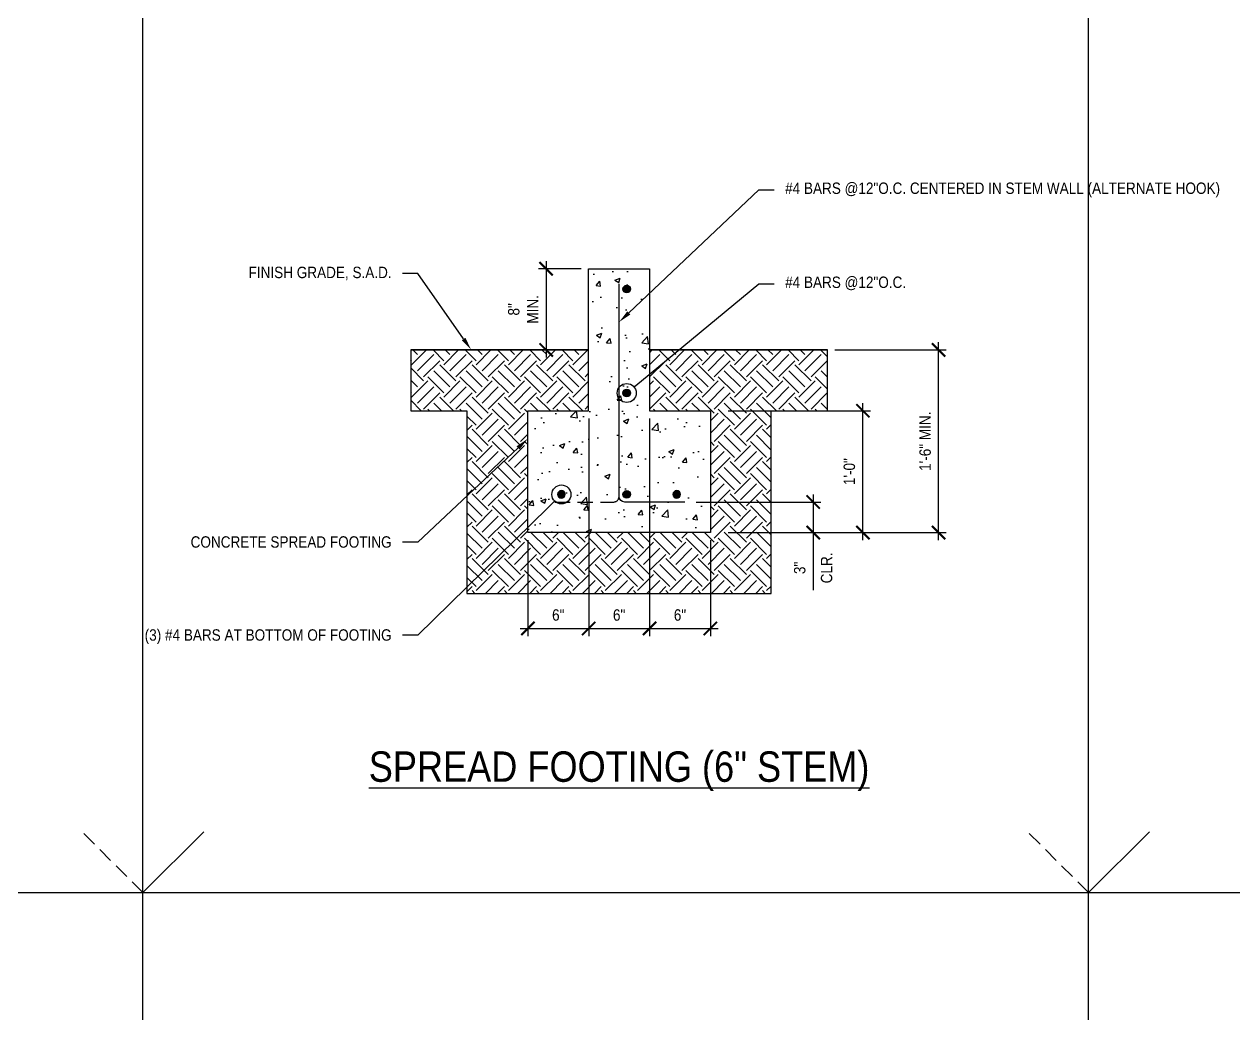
# Model space of a CAD drawing. Header units: inches. Extents: x -2661 to 42767, y -1222 to 9099.
# Drawn here: x -307.2 to -188, y 1939.6 to 2037.2 of the extents above; entities that cross this region are included whole.
import ezdxf
from ezdxf import colors
from ezdxf.entities.mleader import LeaderData, LeaderLine
from ezdxf.math import Vec2, Vec3

# ---------------------------------------------------------------- set-up
doc = ezdxf.new("R2010")
doc.units = ezdxf.units.IN
doc.header["$LTSCALE"] = 12
doc.header["$MEASUREMENT"] = 0
doc.header["$PDMODE"] = 3
doc.linetypes.add('HIDDEN2', pattern=[0.1875, 0.125, -0.0625])
doc.layers.get('0').update_dxf_attribs({"linetype": 'CONTINUOUS'})
doc.layers.get('DefPoints').update_dxf_attribs({"color": 251, "linetype": 'CONTINUOUS'})
doc.layers.add('DESIGNER COMMENTS', color=221, linetype='CONTINUOUS', plot=False)
doc.layers.add('S-ANNO-GRID-NONPLOT', color=251, linetype='CONTINUOUS', plot=False)
for name, color, linetype in [('S-ANNO-DIMS', 2, 'CONTINUOUS'), ('S-ANNO-NOTE', 4, 'CONTINUOUS'), ('S-CONC', 4, 'CONTINUOUS'), ('S-GRADE', 3, 'CONTINUOUS'), ('S-REBAR', 7, 'CONTINUOUS')]:
    doc.layers.add(name, color=color, linetype=linetype)
doc.layers.add('S-ANNO-NONPLOT', color=253, linetype='CONTINUOUS', plot=False, transparency=0.5)
doc.layers.add('S-HATCH-SOIL', color=7, linetype='CONTINUOUS', true_color=0x8f8f8f, transparency=0.8)
doc.layers.add('S-HATCH2', color=2, linetype='CONTINUOUS', transparency=0.5)
doc.styles.add('Arial', font='arial.ttf', dxfattribs={"width": 0.85})
doc.dimstyles.new('DIM-12_Se', dxfattribs={"dimscale": 12, "dimtxt": 0.09375, "dimasz": 0.109375, "dimexe": 0.0625, "dimexo": 0.0625, "dimgap": 0.0625, "dimtad": 1, "dimdec": 4, "dimzin": 11, "dimdsep": 46, "dimlunit": 4, "dimtxsty": 'Arial', "dimblk": 'ARCHTICK', "dimcen": 0.125, "dimdle": 0.0625, "dimclrd": 256, "dimclre": 256, "dimclrt": 4, "dimadec": 0, "dimazin": 0, "dimtfac": 0.75, "dimtdec": 4, "dimtmove": 0, "dimatfit": 3, "dimfxl": 1, "dimfrac": 1, "dimtolj": 1, "dimtzin": 0, "dimarcsym": 0})

# ---------------------------------------------------------------- blocks, each defined once
blk = doc.blocks.new('Se_24x36_STARTERS_GRID')
for p, q in [((-186.42, -92), (-186.42, 276)), ((-93.21, -92), (-93.21, 276)), ((-186.42, 0), (-180.42, 6)), ((-93.21, 0), (-87.21, 6)), ((-279.63, 0), (-186.42, 0)), ((-186.42, 0), (-93.21, 0)), ((-93.21, 0), (0, 0))]:
    blk.add_line(p, q)
at = {"linetype": 'HIDDEN2'}
for p, q in [((-186.42, 0), (-192.42, 6)), ((-93.21, 0), (-99.21, 6))]:
    blk.add_line(p, q, dxfattribs=at)
blk = doc.blocks.new('*U521')
h = blk.add_hatch(color=256)
h.dxf.hatch_style = 1
h.paths.add_polyline_path([(0.375, 0, 1), (-0.375, 0, 1)])
at = {"color": 0}
blk.add_circle((0, 0), 0.375, dxfattribs=at)
blk = doc.blocks.new('_ARCHTICK')
at = {"color": 0, "linetype": 'ByBlock', "const_width": 0.15}
blk.add_lwpolyline([(-0.5, -0.5), (0.5, 0.5)], dxfattribs=at)
blk = doc.blocks.new('*D1948')
at = {"layer": 'DefPoints', "color": 0, "transparency": 16777216}
for p in [(-251.58, 1999.05), (-257.58, 1987.05), (-251.58, 1977.59)]:
    blk.add_point(p, dxfattribs=at)
at = {"layer": 'S-ANNO-DIMS', "lineweight": -2, "transparency": 16777216}
for p, q in [((-251.58, 1998.3), (-251.58, 1976.84)), ((-257.58, 1986.3), (-257.58, 1976.84)), ((-258.33, 1977.59), (-250.83, 1977.59))]:
    blk.add_line(p, q, dxfattribs=at)
at = {"layer": 'S-ANNO-DIMS', "lineweight": -2, "transparency": 16777216, "xscale": 1.3125, "yscale": 1.3125, "zscale": 1.3125, "rotation": 180}
blk.add_blockref('_ARCHTICK', (-257.58, 1977.59), dxfattribs=at)
at = {"layer": 'S-ANNO-DIMS', "lineweight": -2, "transparency": 16777216, "xscale": 1.3125, "yscale": 1.3125, "zscale": 1.3125}
blk.add_blockref('_ARCHTICK', (-251.58, 1977.59), dxfattribs=at)
at = {"layer": 'S-ANNO-DIMS', "color": 4, "transparency": 16777216, "insert": (-254.58, 1978.91), "char_height": 1.125, "attachment_point": 5, "style": 'Arial'}
blk.add_mtext('\\A1;6"', dxfattribs=at)
blk = doc.blocks.new('*D1949')
at = {"layer": 'DefPoints', "color": 0, "transparency": 16777216}
for p in [(-251.58, 1999.05), (-245.58, 1999.05), (-245.58, 1977.59)]:
    blk.add_point(p, dxfattribs=at)
at = {"layer": 'S-ANNO-DIMS', "lineweight": -2, "transparency": 16777216}
for p, q in [((-251.58, 1998.3), (-251.58, 1976.84)), ((-245.58, 1998.3), (-245.58, 1976.84)), ((-252.33, 1977.59), (-244.83, 1977.59))]:
    blk.add_line(p, q, dxfattribs=at)
at = {"layer": 'S-ANNO-DIMS', "lineweight": -2, "transparency": 16777216, "xscale": 1.3125, "yscale": 1.3125, "zscale": 1.3125, "rotation": 180}
blk.add_blockref('_ARCHTICK', (-251.58, 1977.59), dxfattribs=at)
at = {"layer": 'S-ANNO-DIMS', "lineweight": -2, "transparency": 16777216, "xscale": 1.3125, "yscale": 1.3125, "zscale": 1.3125}
blk.add_blockref('_ARCHTICK', (-245.58, 1977.59), dxfattribs=at)
at = {"layer": 'S-ANNO-DIMS', "color": 4, "transparency": 16777216, "insert": (-248.58, 1978.91), "char_height": 1.125, "attachment_point": 5, "style": 'Arial'}
blk.add_mtext('\\A1;6"', dxfattribs=at)
blk = doc.blocks.new('*D1950')
at = {"layer": 'DefPoints', "color": 0, "transparency": 16777216}
for p in [(-245.58, 1999.05), (-239.58, 1987.05), (-239.58, 1977.59)]:
    blk.add_point(p, dxfattribs=at)
at = {"layer": 'S-ANNO-DIMS', "lineweight": -2, "transparency": 16777216}
for p, q in [((-245.58, 1998.3), (-245.58, 1976.84)), ((-239.58, 1986.3), (-239.58, 1976.84)), ((-246.33, 1977.59), (-238.83, 1977.59))]:
    blk.add_line(p, q, dxfattribs=at)
at = {"layer": 'S-ANNO-DIMS', "lineweight": -2, "transparency": 16777216, "xscale": 1.3125, "yscale": 1.3125, "zscale": 1.3125, "rotation": 180}
blk.add_blockref('_ARCHTICK', (-245.58, 1977.59), dxfattribs=at)
at = {"layer": 'S-ANNO-DIMS', "lineweight": -2, "transparency": 16777216, "xscale": 1.3125, "yscale": 1.3125, "zscale": 1.3125}
blk.add_blockref('_ARCHTICK', (-239.58, 1977.59), dxfattribs=at)
at = {"layer": 'S-ANNO-DIMS', "color": 4, "transparency": 16777216, "insert": (-242.58, 1978.91), "char_height": 1.125, "attachment_point": 5, "style": 'Arial'}
blk.add_mtext('\\A1;6"', dxfattribs=at)
blk = doc.blocks.new('_DotBlank')
at = {"color": 0, "lineweight": -2}
blk.add_line((-0.5, 0), (-1, 0), dxfattribs=at)
blk.add_circle((0, 0), 0.5, dxfattribs=at)
blk = doc.blocks.new('*D1938')
at = {"layer": 'DefPoints', "color": 0, "transparency": 16777216}
for p in [(-251.58, 2013.05), (-255.77, 2005.05), (-251.58, 2005.05)]:
    blk.add_point(p, dxfattribs=at)
at = {"layer": 'S-ANNO-DIMS', "lineweight": -2, "transparency": 16777216}
for p, q in [((-252.33, 2013.05), (-256.52, 2013.05)), ((-255.77, 2013.8), (-255.77, 2004.3)), ((-252.33, 2005.05), (-256.52, 2005.05))]:
    blk.add_line(p, q, dxfattribs=at)
at = {"layer": 'S-ANNO-DIMS', "lineweight": -2, "transparency": 16777216, "xscale": 1.3125, "yscale": 1.3125, "zscale": 1.3125}
for p, rotation in [((-255.77, 2013.05), 90), ((-255.77, 2005.05), 270)]:
    blk.add_blockref('_ARCHTICK', p, dxfattribs=dict(at, rotation=rotation))
at = {"layer": 'S-ANNO-DIMS', "color": 4, "transparency": 16777216, "insert": (-258.03, 2009.05), "char_height": 1.125, "attachment_point": 5, "rotation": 90, "style": 'Arial'}
blk.add_mtext('\\A1;8" \\PMIN.', dxfattribs=at)
blk = doc.blocks.new('*D1940')
at = {"layer": 'DefPoints', "color": 0, "transparency": 16777216}
for p in [(-241.58, 1990.05), (-238.58, 1987.05), (-229.45, 1987.05)]:
    blk.add_point(p, dxfattribs=at)
at = {"layer": 'S-ANNO-DIMS', "lineweight": -2, "transparency": 16777216}
for p, q in [((-229.45, 1990.8), (-229.45, 1987.05)), ((-240.83, 1990.05), (-228.7, 1990.05)), ((-237.83, 1987.05), (-228.7, 1987.05)), ((-229.45, 1987.05), (-229.45, 1981.38))]:
    blk.add_line(p, q, dxfattribs=at)
at = {"layer": 'S-ANNO-DIMS', "lineweight": -2, "transparency": 16777216, "xscale": 1.3125, "yscale": 1.3125, "zscale": 1.3125}
for p, rotation in [((-229.45, 1990.05), 90), ((-229.45, 1987.05), 270)]:
    blk.add_blockref('_ARCHTICK', p, dxfattribs=dict(at, rotation=rotation))
at = {"layer": 'S-ANNO-DIMS', "color": 4, "transparency": 16777216, "char_height": 1.125, "attachment_point": 5, "rotation": 90, "style": 'Arial'}
for s, insert in [('\\A1;CLR.', (-228.12, 1983.56)), ('\\A1;3"', (-230.77, 1983.56))]:
    blk.add_mtext(s, dxfattribs=dict(at, insert=insert))
blk = doc.blocks.new('*D1941')
at = {"layer": 'DefPoints', "color": 0, "transparency": 16777216}
for p in [(-238.58, 1999.05), (-224.55, 1999.05), (-238.58, 1987.05)]:
    blk.add_point(p, dxfattribs=at)
at = {"layer": 'S-ANNO-DIMS', "lineweight": -2, "transparency": 16777216}
for p, q in [((-224.55, 1986.3), (-224.55, 1999.8)), ((-237.83, 1999.05), (-223.8, 1999.05)), ((-237.83, 1987.05), (-223.8, 1987.05))]:
    blk.add_line(p, q, dxfattribs=at)
at = {"layer": 'S-ANNO-DIMS', "lineweight": -2, "transparency": 16777216, "xscale": 1.3125, "yscale": 1.3125, "zscale": 1.3125}
for p, rotation in [((-224.55, 1999.05), 90), ((-224.55, 1987.05), 270)]:
    blk.add_blockref('_ARCHTICK', p, dxfattribs=dict(at, rotation=rotation))
at = {"layer": 'S-ANNO-DIMS', "color": 4, "transparency": 16777216, "insert": (-225.88, 1993.05), "char_height": 1.125, "attachment_point": 5, "rotation": 90, "style": 'Arial'}
blk.add_mtext('\\A1;1\'-0"', dxfattribs=at)
blk = doc.blocks.new('*D1942')
at = {"layer": 'DefPoints', "color": 0, "transparency": 16777216}
for p in [(-228.05, 2005.05), (-217.09, 2005.05), (-233.52, 1987.05)]:
    blk.add_point(p, dxfattribs=at)
at = {"layer": 'S-ANNO-DIMS', "lineweight": -2, "transparency": 16777216}
for p, q in [((-217.09, 1986.3), (-217.09, 2005.8)), ((-227.3, 2005.05), (-216.34, 2005.05)), ((-232.77, 1987.05), (-216.34, 1987.05))]:
    blk.add_line(p, q, dxfattribs=at)
at = {"layer": 'S-ANNO-DIMS', "lineweight": -2, "transparency": 16777216, "xscale": 1.3125, "yscale": 1.3125, "zscale": 1.3125}
for p, rotation in [((-217.09, 2005.05), 90), ((-217.09, 1987.05), 270)]:
    blk.add_blockref('_ARCHTICK', p, dxfattribs=dict(at, rotation=rotation))
at = {"layer": 'S-ANNO-DIMS', "color": 4, "transparency": 16777216, "insert": (-218.41, 1996.05), "char_height": 1.125, "attachment_point": 5, "rotation": 90, "style": 'Arial'}
blk.add_mtext('\\A1;1\'-6" MIN.', dxfattribs=at)

msp = doc.modelspace()

# ---------------------------------------------------------------- hatches: boundary and pattern name
at = {"layer": 'S-HATCH-SOIL'}
h = msp.add_hatch(dxfattribs=at)
h.set_pattern_fill('EARTH', color=256, scale=9, angle=45, style=0)
h.set_pattern_definition([(45, (-2339.32, 64.5696), (2e-16, 3.1819805), [2.25, -2.25]), (45, (-2339.9167, 65.1662), (2e-16, 3.1819805), [2.25, -2.25]), (45, (-2340.5133, 65.7628), (2e-16, 3.1819805), [2.25, -2.25]), (135, (-2340.5133, 66.1605), (-3.1819805, 7e-16), [2.25, -2.25]), (135, (-2339.9167, 66.7572), (-3.1819805, 7e-16), [2.25, -2.25]), (135, (-2339.32, 67.3538), (-3.1819805, 7e-16), [2.25, -2.25])])
h.paths.add_polyline_path([(-228.04536, 2005.05218), (-245.58274, 2005.05218), (-245.58274, 1999.05218), (-239.58274, 1999.05218), (-239.58274, 1987.05218), (-257.58274, 1987.05218), (-257.58274, 1999.05218), (-251.58274, 1999.05218), (-251.58274, 2005.05218), (-269.12011, 2005.05218), (-269.12011, 1999.05218), (-263.58274, 1999.05218), (-263.58274, 1981.05218), (-233.58274, 1981.05218), (-233.58274, 1999.05218), (-228.04536, 1999.05218)])
at = {"layer": 'S-HATCH2'}
h = msp.add_hatch(dxfattribs=at)
h.set_pattern_fill('AR-CONC', color=256, scale=0.75, style=0)
h.set_pattern_definition([(50, (-1432.882, 988.069), (5.379451, -0.470641), [0.5625, -6.1875]), (355, (-1432.882, 988.069), (-1.040635, 5.641441), [0.45, -4.95]), (100.45144, (-1432.4336, 988.03), (4.338816, 5.1708), [0.478051, -5.258566]), (46.1842, (-1432.882, 989.569), (8.00431, -1.241395), [0.84375, -9.28125]), (96.63564, (-1432.215, 989.466), (7.009965, 7.30589), [0.717078, -7.887853]), (351.18416, (-1432.882, 989.569), (7.009965, 7.30589), [0.675, -7.425]), (21, (-1432.132, 989.194), (4.476803, -3.019642), [0.5625, -6.1875]), (326, (-1432.132, 989.194), (1.824865, 5.438625), [0.45, -4.95]), (71.45144, (-1431.759, 988.9425), (6.301668, 2.418984), [0.478051, -5.258566]), (37.5, (-1432.8819, 988.0692), (0.091199, 2.496704), [0, -4.89, 0, -5.025, 0, -4.96875]), (7.5, (-1432.882, 988.0692), (1.9730215, 2.958088), [0, -2.865, 0, -4.7775, 0, -1.89375]), (327.5, (-1434.5544, 988.0692), (4.0036683, -0.1691615), [0, -1.875, 0, -5.85, 0, -7.7625]), (317.5, (-1435.3044, 988.069), (4.373896, 0.750787), [0, -2.4375, 0, -3.885, 0, -5.5125])])
h.paths.add_polyline_path([(-239.58274, 1987.05218), (-257.58274, 1987.05218), (-257.58274, 1999.05218), (-251.58274, 1999.05218), (-251.58274, 2013.05218), (-245.58274, 2013.05218), (-245.58274, 1999.05218), (-239.58274, 1999.05218)])

# ---------------------------------------------------------------- linework, layer by layer
at = {"layer": 'S-ANNO-NONPLOT'}
msp.add_lwpolyline([(-228.04536, 2005.05218), (-245.58274, 2005.05218), (-245.58274, 1999.05218), (-239.58274, 1999.05218), (-239.58274, 1987.05218), (-257.58274, 1987.05218), (-257.58274, 1999.05218), (-251.58274, 1999.05218), (-251.58274, 2005.05218), (-269.12011, 2005.05218), (-269.12011, 1999.05218), (-263.58274, 1999.05218), (-263.58274, 1981.05218), (-233.58274, 1981.05218), (-233.58274, 1999.05218), (-228.04536, 1999.05218)], close=True, dxfattribs=at)
at = {"layer": 'S-CONC'}
msp.add_lwpolyline([(-239.58274, 1987.05218), (-257.58274, 1987.05218), (-257.58274, 1999.05218), (-251.58274, 1999.05218), (-251.58274, 2013.05218), (-245.58274, 2013.05218), (-245.58274, 1999.05218), (-239.58274, 1999.05218)], close=True, dxfattribs=at)
at = {"layer": 'S-GRADE'}
for p, q in [((-269.12011, 2005.05218), (-251.58274, 2005.05218)), ((-245.58274, 2005.05218), (-228.04536, 2005.05218))]:
    msp.add_line(p, q, dxfattribs=at)
at = {"layer": 'S-REBAR'}
msp.add_lwpolyline([(-242.11838, 1990.05218), (-248.02219, 1990.05218, -0.414213562), (-248.58274, 1990.61273), (-248.58274, 2011.55218)], format="xyb", dxfattribs=at)
at = {"layer": 'S-REBAR', "linetype": 'HIDDEN2'}
msp.add_lwpolyline([(-254.9182, 1990.05218), (-249.14328, 1990.05218, 0.414213562), (-248.58274, 1990.61273)], format="xyb", dxfattribs=at)

# ---------------------------------------------------------------- block references
at = {"layer": 'S-ANNO-GRID-NONPLOT'}
msp.add_blockref('Se_24x36_STARTERS_GRID', (-109.09998, 1951.54657), dxfattribs=at)
at = {"layer": 'S-REBAR', "linetype": 'ByBlock'}
for p in [(-247.83274, 2011.05218), (-247.83274, 2000.80218), (-247.83274, 1990.80218)]:
    msp.add_blockref('*U521', p, dxfattribs=at)
at = {"layer": 'S-REBAR', "linetype": 'ByBlock', "xscale": -1}
for p in [(-254.27024, 1990.80218), (-242.89524, 1990.80218)]:
    msp.add_blockref('*U521', p, dxfattribs=at)

# ---------------------------------------------------------------- texts
at = {"layer": 'S-ANNO-NOTE', "color": 191, "insert": (-248.58274, 1963.51896), "char_height": 3, "width": 80.1960743, "attachment_point": 5, "style": 'Arial'}
msp.add_mtext('{\\LSPREAD FOOTING (6" STEM)}', dxfattribs=at)

# ---------------------------------------------------------------- dimensions: what is measured, and where the dimension line sits
at = {"layer": 'S-ANNO-DIMS'}
for base, p1, p2, text, picture, middle in [((-255.77276, 2005.05218), (-251.58274, 2013.05218), (-251.58274, 2005.05218), '<> \\PMIN.', '*D1938', (-258.02506, 2009.05218)), ((-217.08738, 2005.05218), (-233.51968, 1987.05218), (-228.04536, 2005.05218), '<> MIN.', '*D1942', (-218.41177, 1996.05218)), ((-229.44761, 1987.05218), (-241.58274, 1990.05218), (-238.58274, 1987.05218), '<>\\XCLR.', '*D1940', (-229.44761, 1983.55922))]:
    dim = msp.add_linear_dim(base=base, p1=p1, p2=p2, angle=90, text=text, dimstyle='DIM-12_Se', dxfattribs=at)
    dim.commit()
    dim.dimension.update_dxf_attribs({"geometry": picture, "text_midpoint": middle})
for base, p1, p2, angle, picture, middle in [((-224.55353, 1999.05218), (-238.58274, 1987.05218), (-238.58274, 1999.05218), 90, '*D1941', (-225.87792, 1993.05218)), ((-251.58274, 1977.58932), (-257.58274, 1987.05218), (-251.58274, 1999.05218), 180, '*D1948', (-254.58274, 1978.91371)), ((-245.58274, 1977.58932), (-251.58274, 1999.05218), (-245.58274, 1999.05218), 180, '*D1949', (-248.58274, 1978.91371)), ((-239.58274, 1977.58932), (-245.58274, 1999.05218), (-239.58274, 1987.05218), 180, '*D1950', (-242.58274, 1978.91371))]:
    dim = msp.add_linear_dim(base=base, p1=p1, p2=p2, angle=angle, dimstyle='DIM-12_Se', dxfattribs=at)
    dim.commit()
    dim.dimension.update_dxf_attribs({"geometry": picture, "text_midpoint": middle})

# ---------------------------------------------------------------- leaders
at = {"layer": 'DESIGNER COMMENTS'}
ml = msp.add_multileader_mtext('Standard', dxfattribs=at)
ml.set_content('\\A1;{\\C221;**OR REMOVE BLOCKING  AND CHECK STEEL BEAM FOR COMPRESSION/FULLY UNBRACED**}', color=4, style='Arial')
ml.set_leader_properties(color=2)
ml.build(insert=Vec2(0, 0))
ml.multileader.update_dxf_attribs({"dogleg_length": 0.36, "arrow_head_size": 1.3125, "scale": 12})
ctx = ml.context
ctx.base_point, ctx.scale, ctx.char_height, ctx.arrow_head_size, ctx.landing_gap_size, ctx.plane_origin = Vec3(-821.89359, 2812.87241), 12, 1.125, 1.3125, 1.08, Vec3(-798.84089, 3112.57783)
ctx.text_align_type = 2
notes = []
notes.append((ctx, [(0, (0, 0, 0), (0, 0), (1, 0), 1, [])]))
ctx.mtext.insert, ctx.mtext.width, ctx.mtext.alignment, ctx.mtext.flow_direction = Vec3(-803.19341, 2813.4445), 18.6130968, 3, 5
ml = msp.add_multileader_mtext('Standard', dxfattribs=at)
ml.set_content('\\A1;{\\C221;**OR REMOVE BLOCKING  AND CHECK STEEL BEAM FOR COMPRESSION/FULLY UNBRACED**}', color=4, style='Arial')
ml.set_leader_properties(color=2)
ml.build(insert=Vec2(0, 0))
ml.multileader.update_dxf_attribs({"dogleg_length": 0.36, "arrow_head_size": 1.3125, "scale": 12})
ctx = ml.context
ctx.base_point, ctx.scale, ctx.char_height, ctx.arrow_head_size, ctx.landing_gap_size, ctx.plane_origin = Vec3(-919.29777, 2809.54938), 12, 1.125, 1.3125, 1.08, Vec3(-896.24507, 3109.25481)
ctx.text_align_type = 2
notes.append((ctx, [(0, (0, 0, 0), (0, 0), (1, 0), 1, [])]))
ctx.mtext.insert, ctx.mtext.width, ctx.mtext.alignment, ctx.mtext.flow_direction = Vec3(-900.59759, 2810.12148), 18.6130968, 3, 5
ml = msp.add_multileader_mtext('Standard', dxfattribs=at)
ml.set_content('\\A1;{\\C221;**OR REMOVE BLOCKING  AND CHECK STEEL BEAM FOR COMPRESSION/FULLY UNBRACED**}', color=4, style='Arial')
ml.set_leader_properties(color=2)
ml.build(insert=Vec2(0, 0))
ml.multileader.update_dxf_attribs({"dogleg_length": 0.36, "arrow_head_size": 1.3125, "scale": 12})
ctx = ml.context
ctx.base_point, ctx.scale, ctx.char_height, ctx.arrow_head_size, ctx.landing_gap_size, ctx.plane_origin = Vec3(-801.79391, 2704.25533), 12, 1.125, 1.3125, 1.08, Vec3(-778.74122, 3003.96076)
ctx.text_align_type = 2
notes.append((ctx, [(0, (0, 0, 0), (0, 0), (1, 0), 1, [])]))
ctx.mtext.insert, ctx.mtext.width, ctx.mtext.alignment, ctx.mtext.flow_direction = Vec3(-783.09374, 2704.82743), 18.6130968, 3, 5
ml = msp.add_multileader_mtext('Standard', dxfattribs=at)
ml.set_content('\\A1;{\\C221;**OR REMOVE BLOCKING  AND CHECK STEEL BEAM FOR COMPRESSION/FULLY UNBRACED**}', color=4, style='Arial')
ml.set_leader_properties(color=2)
ml.build(insert=Vec2(0, 0))
ml.multileader.update_dxf_attribs({"dogleg_length": 0.36, "arrow_head_size": 1.3125, "scale": 12})
ctx = ml.context
ctx.base_point, ctx.scale, ctx.char_height, ctx.arrow_head_size, ctx.landing_gap_size, ctx.plane_origin = Vec3(-899.76304, 2702.80006), 12, 1.125, 1.3125, 1.08, Vec3(-876.71034, 3002.50548)
ctx.text_align_type = 2
notes.append((ctx, [(0, (0, 0, 0), (0, 0), (1, 0), 1, [])]))
ctx.mtext.insert, ctx.mtext.width, ctx.mtext.alignment, ctx.mtext.flow_direction = Vec3(-881.06286, 2703.37215), 18.6130968, 3, 5
ml = msp.add_multileader_mtext('Standard', dxfattribs=at)
ml.set_content('\\A1;{\\C221;**OR REMOVE BLOCKING  AND CHECK STEEL BEAM FOR COMPRESSION/FULLY UNBRACED**}', color=4, style='Arial')
ml.set_leader_properties(color=2)
ml.build(insert=Vec2(0, 0))
ml.multileader.update_dxf_attribs({"dogleg_length": 0.36, "arrow_head_size": 1.3125, "scale": 12})
ctx = ml.context
ctx.base_point, ctx.scale, ctx.char_height, ctx.arrow_head_size, ctx.landing_gap_size, ctx.plane_origin = Vec3(-912.68205, 2632.22233), 12, 1.125, 1.3125, 1.08, Vec3(-889.62935, 2924.45911)
ctx.text_align_type = 2
notes.append((ctx, [(0, (0, 0, 0), (0, 0), (1, 0), 1, [])]))
ctx.mtext.insert, ctx.mtext.width, ctx.mtext.alignment, ctx.mtext.flow_direction = Vec3(-893.98187, 2632.79442), 18.6130968, 3, 5
at = {"layer": 'S-ANNO-NOTE'}
ml = msp.add_multileader_mtext('Standard', dxfattribs=at)
ml.set_content('{\\C4;CONCRETE SLAB PER PLAN}', color=4, style='Arial')
ml.set_leader_properties(color=2)
ml.build(insert=Vec2(0, 0))
ml.multileader.update_dxf_attribs({"dogleg_length": 0.36, "arrow_head_size": 1.3125, "scale": 12})
ctx = ml.context
ctx.base_point, ctx.scale, ctx.char_height, ctx.arrow_head_size, ctx.landing_gap_size, ctx.plane_origin = Vec3(-172.81759, 2032.60583), 12, 1.125, 1.3125, 1.08, Vec3(-105.92209, 2319.2704)
ctx.text_align_type = 2
notes.append((ctx, [(0, (1, 1, 0), (-154.83993, 2032.60583), (-1, 0), 1.5, [(0, [(-149.29197, 2022.96221)], 0, [])])]))
ctx.mtext.insert, ctx.mtext.width, ctx.mtext.alignment, ctx.mtext.flow_direction = Vec3(-157.41993, 2033.16833), 16.6018991, 3, 5
ml = msp.add_multileader_mtext('Standard', dxfattribs=at)
ml.set_content('\\A1;#4 DOWELS (16"x16" LEG) @12"O.C.', color=4, style='Arial')
ml.set_leader_properties(color=2)
ml.build(insert=Vec2(0, 0))
ml.multileader.update_dxf_attribs({"dogleg_length": 0.36, "arrow_head_size": 1.3125, "scale": 12})
ctx = ml.context
ctx.base_point, ctx.scale, ctx.char_height, ctx.arrow_head_size, ctx.landing_gap_size, ctx.plane_origin = Vec3(-174.97795, 2027.57697), 12, 1.125, 1.3125, 1.08, Vec3(-105.92209, 2292.50922)
ctx.text_align_type = 2
notes.append((ctx, [(0, (1, 1, 0), (-154.83993, 2027.57697), (-1, 0), 1.5, [(0, [(-151.43516, 2021.33654)], 0, [])])]))
ctx.mtext.insert, ctx.mtext.width, ctx.mtext.alignment, ctx.mtext.flow_direction = Vec3(-157.41993, 2028.30484), 17.4690732, 3, 5
ml = msp.add_multileader_mtext('Standard', dxfattribs=at)
ml.set_content('#4 BARS @12"O.C. CENTERED IN STEM WALL (ALTERNATE HOOK)', color=4, style='Arial')
ml.set_leader_properties(color=2)
ml.build(insert=Vec2(0, 0))
ml.multileader.update_dxf_attribs({"dogleg_length": 0.36, "arrow_head_size": 1.3125, "scale": 12})
ctx = ml.context
ctx.base_point, ctx.scale, ctx.char_height, ctx.arrow_head_size, ctx.landing_gap_size, ctx.plane_origin = Vec3(-233.29581, 2020.82676), 12, 1.125, 1.3125, 1.08, Vec3(-217.52437, 2319.16158)
notes.append((ctx, [(1, (1, 1, 0), (-234.79581, 2020.82676), (1, 0), 1.5, [(0, [(-248.58274, 2007.79422)], 0, [])])]))
ctx.mtext.insert, ctx.mtext.width, ctx.mtext.flow_direction = Vec3(-232.21581, 2021.55463), 18.4693819, 5
ml = msp.add_multileader_mtext('Standard', dxfattribs=at)
ml.set_content('\\A1;{\\C4;FINISH GRADE, S.A.D.}', color=4, style='Arial')
ml.set_leader_properties(color=2)
ml.build(insert=Vec2(0, 0))
ml.multileader.update_dxf_attribs({"dogleg_length": 0.36, "arrow_head_size": 1.3125, "scale": 12})
ctx = ml.context
ctx.base_point, ctx.scale, ctx.char_height, ctx.arrow_head_size, ctx.landing_gap_size, ctx.plane_origin = Vec3(-285.96325, 2012.57925), 12, 1.125, 1.3125, 1.08, Vec3(-217.52437, 2306.60325)
ctx.text_align_type = 2
notes.append((ctx, [(0, (1, 1, 0), (-268.42588, 2012.57925), (-1, 0), 1.5, [(0, [(-263.15861, 2005.05218)], 0, [])])]))
ctx.mtext.insert, ctx.mtext.width, ctx.mtext.alignment, ctx.mtext.flow_direction = Vec3(-271.00588, 2013.25302), 19.5918972, 3, 5
ml = msp.add_multileader_mtext('Standard', dxfattribs=at)
ml.set_content('#4 BARS @12"O.C.', color=4, style='Arial')
ml.set_leader_properties(color=2)
ml.set_arrow_properties(name='DOTBLANK')
ml.build(insert=Vec2(0, 0))
ml.multileader.update_dxf_attribs({"dogleg_length": 0.36, "arrow_head_size": 1.875, "scale": 12})
ctx = ml.context
ctx.base_point, ctx.scale, ctx.char_height, ctx.arrow_head_size, ctx.landing_gap_size, ctx.plane_origin = Vec3(-233.29581, 2011.5552), 12, 1.125, 1.875, 1.08, Vec3(-287.37824, 2309.89002)
notes.append((ctx, [(0, (1, 1, 0), (-234.79581, 2011.5552), (1, 0), 1.5, [(0, [(-247.83274, 2000.80218)], 0, [])])]))
ctx.mtext.insert, ctx.mtext.width, ctx.mtext.flow_direction = Vec3(-232.21581, 2012.28307), 14.7013617, 5
ml = msp.add_multileader_mtext('Standard', dxfattribs=at)
ml.set_content('{\\C4;CONCRETE SLAB PER PLAN}', color=4, style='Arial')
ml.set_leader_properties(color=2)
ml.build(insert=Vec2(0, 0))
ml.multileader.update_dxf_attribs({"dogleg_length": 0.36, "arrow_head_size": 1.3125, "scale": 12})
ctx = ml.context
ctx.base_point, ctx.scale, ctx.char_height, ctx.arrow_head_size, ctx.landing_gap_size, ctx.plane_origin = Vec3(-172.81759, 2001.68326), 12, 1.125, 1.3125, 1.08, Vec3(-105.92209, 2287.34783)
ctx.text_align_type = 2
notes.append((ctx, [(0, (1, 1, 0), (-154.83993, 2001.68326), (-1, 0), 1.5, [(0, [(-149.29197, 1992.03964)], 0, [])])]))
ctx.mtext.insert, ctx.mtext.width, ctx.mtext.alignment, ctx.mtext.flow_direction = Vec3(-157.41993, 2002.24576), 16.6018991, 3, 5
ml = msp.add_multileader_mtext('Standard', dxfattribs=at)
ml.set_content('\\A1;#4 DOWELS (16"x16" LEG) @12"O.C.', color=4, style='Arial')
ml.set_leader_properties(color=2)
ml.build(insert=Vec2(0, 0))
ml.multileader.update_dxf_attribs({"dogleg_length": 0.36, "arrow_head_size": 1.3125, "scale": 12})
ctx = ml.context
ctx.base_point, ctx.scale, ctx.char_height, ctx.arrow_head_size, ctx.landing_gap_size, ctx.plane_origin = Vec3(-174.97795, 1996.6544), 12, 1.125, 1.3125, 1.08, Vec3(-105.92209, 2260.58665)
ctx.text_align_type = 2
notes.append((ctx, [(0, (1, 1, 0), (-154.83993, 1996.6544), (-1, 0), 1.5, [(0, [(-151.43421, 1990.41397)], 0, [])])]))
ctx.mtext.insert, ctx.mtext.width, ctx.mtext.alignment, ctx.mtext.flow_direction = Vec3(-157.41993, 1997.38227), 17.4690732, 3, 5
ml = msp.add_multileader_mtext('Standard', dxfattribs=at)
ml.set_content('\\A1;{\\C4;CONCRETE SPREAD FOOTING}', color=4, style='Arial')
ml.set_leader_properties(color=2)
ml.build(insert=Vec2(0, 0))
ml.multileader.update_dxf_attribs({"dogleg_length": 0.36, "arrow_head_size": 1.3125, "scale": 12})
ctx = ml.context
ctx.base_point, ctx.scale, ctx.char_height, ctx.arrow_head_size, ctx.landing_gap_size, ctx.plane_origin = Vec3(-285.30901, 1986.10667), 12, 1.125, 1.3125, 1.08, Vec3(-217.52437, 2278.93138)
ctx.text_align_type = 2
notes.append((ctx, [(0, (1, 1, 0), (-268.42588, 1986.10667), (-1, 0), 1.5, [(0, [(-257.58274, 1996.29504)], 0, [])])]))
ctx.mtext.insert, ctx.mtext.width, ctx.mtext.alignment, ctx.mtext.flow_direction = Vec3(-271.00588, 1986.67876), 19.5918972, 3, 5
ml = msp.add_multileader_mtext('Standard', dxfattribs=at)
ml.set_content('{\\C4;(3) #4 BARS AT BOTTOM OF FOOTING}', color=4, style='Arial')
ml.set_leader_properties(color=2)
ml.set_arrow_properties(name='DOTBLANK')
ml.build(insert=Vec2(0, 0))
ml.multileader.update_dxf_attribs({"dogleg_length": 0.36, "arrow_head_size": 1.875, "scale": 12})
ctx = ml.context
ctx.base_point, ctx.scale, ctx.char_height, ctx.arrow_head_size, ctx.landing_gap_size, ctx.plane_origin = Vec3(-287.56591, 1976.93707), 12, 1.125, 1.875, 1.08, Vec3(-217.52437, 2274.93887)
ctx.text_align_type = 2
notes.append((ctx, [(0, (1, 1, 0), (-268.42588, 1976.93707), (-1, 0), 1.5, [(0, [(-254.27024, 1990.80218)], 0, [])])]))
ctx.mtext.insert, ctx.mtext.width, ctx.mtext.alignment, ctx.mtext.flow_direction = Vec3(-271.00588, 1977.50916), 16.4850186, 3, 5
for ctx, leaders in notes:
    for number, flags, end, landing, length, lines in leaders:
        leader = LeaderData()
        leader.index, (leader.has_last_leader_line, leader.has_dogleg_vector, leader.attachment_direction) = number, flags
        leader.last_leader_point, leader.dogleg_vector, leader.dogleg_length = Vec3(end), Vec3(landing), length
        for number, points, colour, breaks in lines:
            line = LeaderLine()
            line.index, line.vertices, line.color, line.breaks = number, Vec3.list(points), colors.encode_raw_color(colour), breaks
            leader.lines.append(line)
        ctx.leaders.append(leader)

doc.saveas('drawing.dxf')
